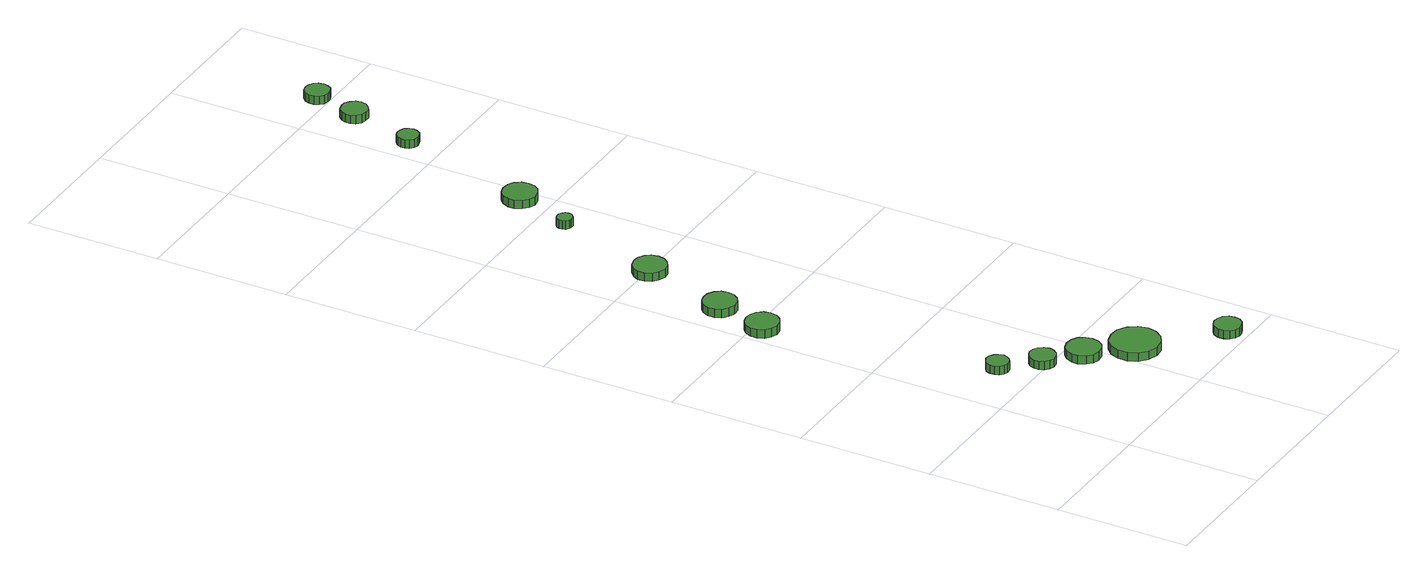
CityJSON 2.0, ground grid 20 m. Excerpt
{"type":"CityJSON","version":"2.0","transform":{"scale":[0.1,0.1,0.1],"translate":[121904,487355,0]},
"CityObjects":{
"tree1":{"type":"SolitaryVegetationObject","attributes":{"function":"something"},"geometry":[{"type":"MultiSurface","lod":"1","boundaries":[[[0,1,2,3,4,5,6,7,8,9,10,11,12,13,14]],[[15,16,17,18,19,20,21,22,23,24,25,26,27,28,29]],[[0,29,28,1]],[[1,28,27,2]],[[2,27,26,3]],[[3,26,25,4]],[[4,25,24,5]],[[5,24,23,6]],[[6,23,22,7]],[[7,22,21,8]],[[8,21,20,9]],[[9,20,19,10]],[[10,19,18,11]],[[11,18,17,12]],[[12,17,16,13]],[[13,16,15,14]],[[14,15,29,0]]]}]},
"tree2":{"type":"SolitaryVegetationObject","attributes":{"function":"something"},"geometry":[{"type":"MultiSurface","lod":"1","boundaries":[[[30,31,32,33,34,35,36,37,38,39,40,41,42,43,44]],[[45,46,47,48,49,50,51,52,53,54,55,56,57,58,59]],[[30,59,58,31]],[[31,58,57,32]],[[32,57,56,33]],[[33,56,55,34]],[[34,55,54,35]],[[35,54,53,36]],[[36,53,52,37]],[[37,52,51,38]],[[38,51,50,39]],[[39,50,49,40]],[[40,49,48,41]],[[41,48,47,42]],[[42,47,46,43]],[[43,46,45,44]],[[44,45,59,30]]]}]},
"tree3":{"type":"SolitaryVegetationObject","attributes":{"function":"something"},"geometry":[{"type":"MultiSurface","lod":"1","boundaries":[[[60,61,62,63,64,65,66,67,68,69,70,71,72,73,74]],[[75,76,77,78,79,80,81,82,83,84,85,86,87,88,89]],[[60,89,88,61]],[[61,88,87,62]],[[62,87,86,63]],[[63,86,85,64]],[[64,85,84,65]],[[65,84,83,66]],[[66,83,82,67]],[[67,82,81,68]],[[68,81,80,69]],[[69,80,79,70]],[[70,79,78,71]],[[71,78,77,72]],[[72,77,76,73]],[[73,76,75,74]],[[74,75,89,60]]]}]},
"tree4":{"type":"SolitaryVegetationObject","attributes":{"function":"something"},"geometry":[{"type":"MultiSurface","lod":"1","boundaries":[[[90,91,92,93,94,95,96,97,98,99,100,101,102,103,104]],[[105,106,107,108,109,110,111,112,113,114,115,116,117,118,119]],[[90,119,118,91]],[[91,118,117,92]],[[92,117,116,93]],[[93,116,115,94]],[[94,115,114,95]],[[95,114,113,96]],[[96,113,112,97]],[[97,112,111,98]],[[98,111,110,99]],[[99,110,109,100]],[[100,109,108,101]],[[101,108,107,102]],[[102,107,106,103]],[[103,106,105,104]],[[104,105,119,90]]]}]},
"tree5":{"type":"SolitaryVegetationObject","attributes":{"function":"something"},"geometry":[{"type":"MultiSurface","lod":"1","boundaries":[[[120,121,122,123,124,125,126,127,128,129,130,131,132,133,134]],[[135,136,137,138,139,140,141,142,143,144,145,146,147,148,149]],[[120,149,148,121]],[[121,148,147,122]],[[122,147,146,123]],[[123,146,145,124]],[[124,145,144,125]],[[125,144,143,126]],[[126,143,142,127]],[[127,142,141,128]],[[128,141,140,129]],[[129,140,139,130]],[[130,139,138,131]],[[131,138,137,132]],[[132,137,136,133]],[[133,136,135,134]],[[134,135,149,120]]]}]},
"tree6":{"type":"SolitaryVegetationObject","attributes":{"function":"something"},"geometry":[{"type":"MultiSurface","lod":"1","boundaries":[[[150,151,152,153,154,155,156,157,158,159,160,161,162,163,164]],[[165,166,167,168,169,170,171,172,173,174,175,176,177,178,179]],[[150,179,178,151]],[[151,178,177,152]],[[152,177,176,153]],[[153,176,175,154]],[[154,175,174,155]],[[155,174,173,156]],[[156,173,172,157]],[[157,172,171,158]],[[158,171,170,159]],[[159,170,169,160]],[[160,169,168,161]],[[161,168,167,162]],[[162,167,166,163]],[[163,166,165,164]],[[164,165,179,150]]]}]},
"tree7":{"type":"SolitaryVegetationObject","attributes":{"function":"something"},"geometry":[{"type":"MultiSurface","lod":"1","boundaries":[[[180,181,182,183,184,185,186,187,188,189,190,191,192,193,194]],[[195,196,197,198,199,200,201,202,203,204,205,206,207,208,209]],[[180,209,208,181]],[[181,208,207,182]],[[182,207,206,183]],[[183,206,205,184]],[[184,205,204,185]],[[185,204,203,186]],[[186,203,202,187]],[[187,202,201,188]],[[188,201,200,189]],[[189,200,199,190]],[[190,199,198,191]],[[191,198,197,192]],[[192,197,196,193]],[[193,196,195,194]],[[194,195,209,180]]]}]},
"tree8":{"type":"SolitaryVegetationObject","attributes":{"function":"something"},"geometry":[{"type":"MultiSurface","lod":"1","boundaries":[[[210,211,212,213,214,215,216,217,218,219,220,221,222,223,224]],[[225,226,227,228,229,230,231,232,233,234,235,236,237,238,239]],[[210,239,238,211]],[[211,238,237,212]],[[212,237,236,213]],[[213,236,235,214]],[[214,235,234,215]],[[215,234,233,216]],[[216,233,232,217]],[[217,232,231,218]],[[218,231,230,219]],[[219,230,229,220]],[[220,229,228,221]],[[221,228,227,222]],[[222,227,226,223]],[[223,226,225,224]],[[224,225,239,210]]]}]},
"tree9":{"type":"SolitaryVegetationObject","attributes":{"function":"something"},"geometry":[{"type":"MultiSurface","lod":"1","boundaries":[[[240,241,242,243,244,245,246,247,248,249,250,251,252,253,254]],[[255,256,257,258,259,260,261,262,263,264,265,266,267,268,269]],[[240,269,268,241]],[[241,268,267,242]],[[242,267,266,243]],[[243,266,265,244]],[[244,265,264,245]],[[245,264,263,246]],[[246,263,262,247]],[[247,262,261,248]],[[248,261,260,249]],[[249,260,259,250]],[[250,259,258,251]],[[251,258,257,252]],[[252,257,256,253]],[[253,256,255,254]],[[254,255,269,240]]]}]},
"tree10":{"type":"SolitaryVegetationObject","attributes":{"function":"something"},"geometry":[{"type":"MultiSurface","lod":"1","boundaries":[[[270,271,272,273,274,275,276,277,278,279,280,281,282,283,284]],[[285,286,287,288,289,290,291,292,293,294,295,296,297,298,299]],[[270,299,298,271]],[[271,298,297,272]],[[272,297,296,273]],[[273,296,295,274]],[[274,295,294,275]],[[275,294,293,276]],[[276,293,292,277]],[[277,292,291,278]],[[278,291,290,279]],[[279,290,289,280]],[[280,289,288,281]],[[281,288,287,282]],[[282,287,286,283]],[[283,286,285,284]],[[284,285,299,270]]]}]},
"tree11":{"type":"SolitaryVegetationObject","attributes":{"function":"something"},"geometry":[{"type":"MultiSurface","lod":"1","boundaries":[[[300,301,302,303,304,305,306,307,308,309,310,311,312,313,314]],[[315,316,317,318,319,320,321,322,323,324,325,326,327,328,329]],[[300,329,328,301]],[[301,328,327,302]],[[302,327,326,303]],[[303,326,325,304]],[[304,325,324,305]],[[305,324,323,306]],[[306,323,322,307]],[[307,322,321,308]],[[308,321,320,309]],[[309,320,319,310]],[[310,319,318,311]],[[311,318,317,312]],[[312,317,316,313]],[[313,316,315,314]],[[314,315,329,300]]]}]},
"tree12":{"type":"SolitaryVegetationObject","attributes":{"function":"something"},"geometry":[{"type":"MultiSurface","lod":"1","boundaries":[[[330,331,332,333,334,335,336,337,338,339,340,341,342,343,344]],[[345,346,347,348,349,350,351,352,353,354,355,356,357,358,359]],[[330,359,358,331]],[[331,358,357,332]],[[332,357,356,333]],[[333,356,355,334]],[[334,355,354,335]],[[335,354,353,336]],[[336,353,352,337]],[[337,352,351,338]],[[338,351,350,339]],[[339,350,349,340]],[[340,349,348,341]],[[341,348,347,342]],[[342,347,346,343]],[[343,346,345,344]],[[344,345,359,330]]]}]},
"tree13":{"type":"SolitaryVegetationObject","attributes":{"function":"something"},"geometry":[{"type":"MultiSurface","lod":"1","boundaries":[[[360,361,362,363,364,365,366,367,368,369,370,371,372,373,374]],[[375,376,377,378,379,380,381,382,383,384,385,386,387,388,389]],[[360,389,388,361]],[[361,388,387,362]],[[362,387,386,363]],[[363,386,385,364]],[[364,385,384,365]],[[365,384,383,366]],[[366,383,382,367]],[[367,382,381,368]],[[368,381,380,369]],[[369,380,379,370]],[[370,379,378,371]],[[371,378,377,372]],[[372,377,376,373]],[[373,376,375,374]],[[374,375,389,360]]]}]}
},
"vertices":[
[104,252,21],[102,259,21],[98,264,21],[92,268,21],[85,269,21],[79,266,21],[73,262,21],[71,255,21],[71,248,21],[73,242,21],[79,237,21],[85,235,21],[92,236,21],[98,240,21],[102,245,21],[102,245,8],[98,240,8],[92,236,8],[85,235,8],[79,237,8],[73,242,8],[71,248,8],[71,255,8],[73,262,8],[79,266,8],[85,269,8],[92,268,8],[98,264,8],[102,259,8],[104,252,8],
[156,209,17],[154,217,17],[149,224,17],[142,228,17],[134,229,17],[127,226,17],[121,221,17],[118,213,17],[118,205,17],[121,198,17],[127,193,17],[134,190,17],[142,191,17],[149,195,17],[154,202,17],[154,202,4],[149,195,4],[142,191,4],[134,190,4],[127,193,4],[121,198,4],[118,205,4],[118,213,4],[121,221,4],[127,226,4],[134,229,4],[142,228,4],[149,224,4],[154,217,4],[156,209,4],
[50,584,21],[48,594,21],[42,602,21],[33,607,21],[23,608,21],[13,605,21],[5,598,21],[1,589,21],[1,579,21],[5,569,21],[13,563,21],[23,559,21],[33,561,21],[42,566,21],[48,574,21],[48,574,8],[42,566,8],[33,561,8],[23,559,8],[13,563,8],[5,569,8],[1,579,8],[1,589,8],[5,598,8],[13,605,8],[23,608,8],[33,607,8],[42,602,8],[48,594,8],[50,584,8],
[204,169,19],[202,179,19],[196,188,19],[187,193,19],[176,194,19],[166,191,19],[159,184,19],[154,174,19],[154,164,19],[159,154,19],[166,147,19],[176,144,19],[187,145,19],[196,150,19],[202,159,19],[202,159,6],[196,150,6],[187,145,6],[176,144,6],[166,147,6],[159,154,6],[154,164,6],[154,174,6],[159,184,6],[166,191,6],[176,194,6],[187,193,6],[196,188,6],[202,179,6],[204,169,6],
[75,664,18],[73,674,18],[67,682,18],[58,687,18],[48,688,18],[38,685,18],[30,678,18],[26,669,18],[26,659,18],[30,649,18],[38,643,18],[48,639,18],[58,640,18],[67,646,18],[73,654,18],[73,654,5],[67,646,5],[58,640,5],[48,639,5],[38,643,5],[30,649,5],[26,659,5],[26,669,5],[30,678,5],[38,685,5],[48,688,5],[58,687,5],[67,682,5],[73,674,5],[75,664,5],
[267,117,18],[264,132,18],[255,144,18],[242,152,18],[227,153,18],[212,149,18],[201,139,18],[195,125,18],[195,110,18],[201,96,18],[212,86,18],[227,81,18],[242,83,18],[255,91,18],[264,103,18],[264,103,5],[255,91,5],[242,83,5],[227,81,5],[212,86,5],[201,96,5],[195,110,5],[195,125,5],[201,139,5],[212,149,5],[227,153,5],[242,152,5],[255,144,5],[264,132,5],[267,117,5],
[116,795,17],[114,805,17],[108,813,17],[99,818,17],[89,819,17],[79,816,17],[71,809,17],[67,800,17],[67,790,17],[71,780,17],[79,774,17],[89,770,17],[99,771,17],[108,777,17],[114,785,17],[114,785,4],[108,777,4],[99,771,4],[89,770,4],[79,774,4],[71,780,4],[67,790,4],[67,800,4],[71,809,4],[79,816,4],[89,819,4],[99,818,4],[108,813,4],[114,805,4],[116,795,4],
[351,29,17],[350,37,17],[345,44,17],[337,48,17],[329,49,17],[321,46,17],[315,41,17],[312,33,17],[312,25,17],[315,17,17],[321,12,17],[329,9,17],[337,10,17],[345,14,17],[350,21,17],[350,21,4],[345,14,4],[337,10,4],[329,9,4],[321,12,4],[315,17,4],[312,25,4],[312,33,4],[315,41,4],[321,46,4],[329,49,4],[337,48,4],[345,44,4],[350,37,4],[351,29,4],
[157,957,18],[156,962,18],[153,965,18],[149,968,18],[144,968,18],[140,967,18],[136,964,18],[134,959,18],[134,955,18],[136,950,18],[140,947,18],[144,946,18],[149,946,18],[153,949,18],[156,952,18],[156,952,5],[153,949,5],[149,946,5],[144,946,5],[140,947,5],[136,950,5],[134,955,5],[134,959,5],[136,964,5],[140,967,5],[144,968,5],[149,968,5],[153,965,5],[156,962,5],[157,957,5],
[195,1040,22],[193,1050,22],[187,1059,22],[178,1064,22],[167,1065,22],[157,1062,22],[150,1055,22],[145,1045,22],[145,1035,22],[150,1026,22],[157,1019,22],[167,1015,22],[178,1017,22],[187,1022,22],[193,1030,22],[193,1030,9],[187,1022,9],[178,1017,9],[167,1015,9],[157,1019,9],[150,1026,9],[145,1035,9],[145,1045,9],[150,1055,9],[157,1062,9],[167,1065,9],[178,1064,9],[187,1059,9],[193,1050,9],[195,1040,9],
[247,1248,22],[246,1254,22],[242,1260,22],[236,1263,22],[230,1264,22],[223,1262,22],[218,1257,22],[216,1251,22],[216,1245,22],[218,1239,22],[223,1234,22],[230,1232,22],[236,1233,22],[242,1236,22],[246,1242,22],[246,1242,9],[242,1236,9],[236,1233,9],[230,1232,9],[223,1234,9],[218,1239,9],[216,1245,9],[216,1251,9],[218,1257,9],[223,1262,9],[230,1264,9],[236,1263,9],[242,1260,9],[246,1254,9],[247,1248,9],
[283,1349,18],[281,1357,18],[276,1363,18],[269,1368,18],[261,1368,18],[253,1366,18],[247,1360,18],[244,1353,18],[244,1345,18],[247,1338,18],[253,1332,18],[261,1330,18],[269,1330,18],[276,1335,18],[281,1341,18],[281,1341,5],[276,1335,5],[269,1330,5],[261,1330,5],[253,1332,5],[247,1338,5],[244,1345,5],[244,1353,5],[247,1360,5],[253,1366,5],[261,1368,5],[269,1368,5],[276,1363,5],[281,1357,5],[283,1349,5],
[304,1419,16],[302,1426,16],[298,1432,16],[291,1436,16],[284,1437,16],[276,1435,16],[271,1430,16],[268,1423,16],[268,1415,16],[271,1408,16],[276,1403,16],[284,1401,16],[291,1402,16],[298,1405,16],[302,1412,16],[302,1412,3],[298,1405,3],[291,1402,3],[284,1401,3],[276,1403,3],[271,1408,3],[268,1415,3],[268,1423,3],[271,1430,3],[276,1435,3],[284,1437,3],[291,1436,3],[298,1432,3],[302,1426,3],[304,1419,3]
]}
